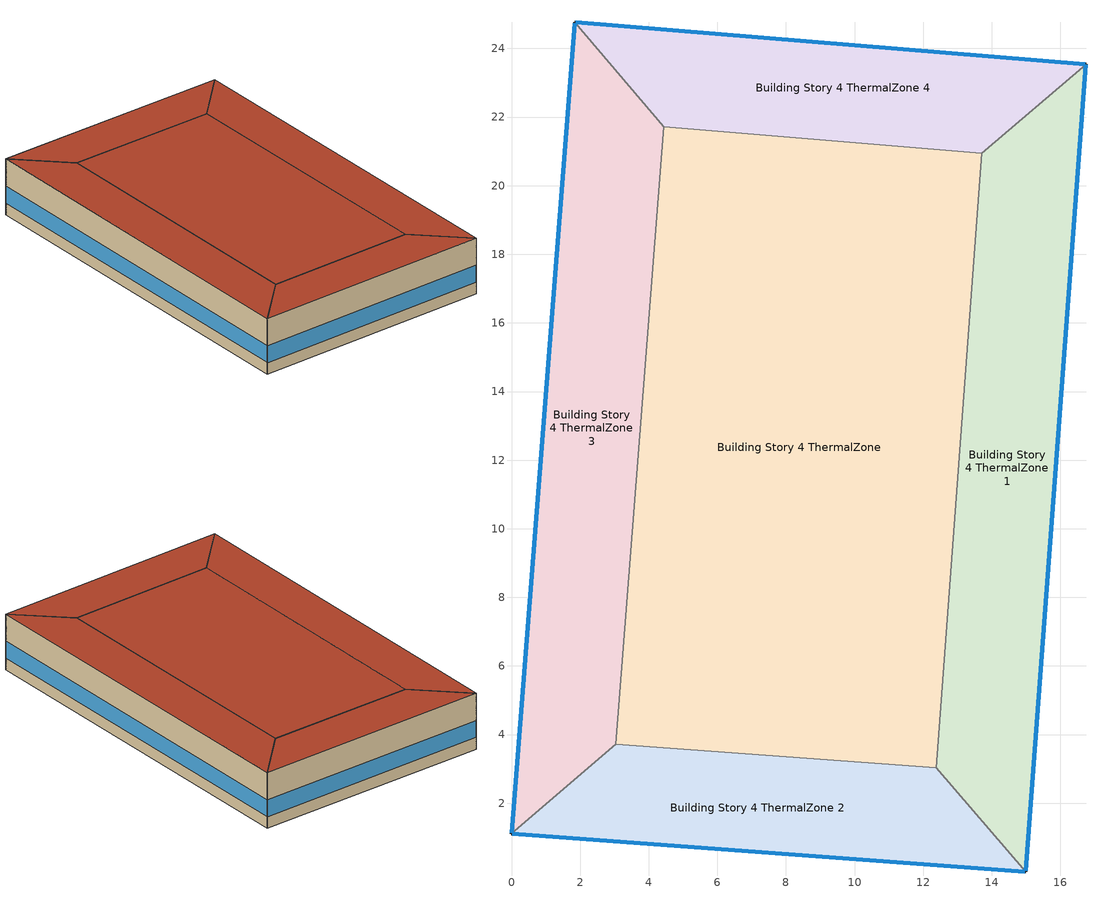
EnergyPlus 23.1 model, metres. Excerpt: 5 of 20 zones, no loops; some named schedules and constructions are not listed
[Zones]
Building Story 4 ThermalZone
 floor adiabatic (Typical Interior Ceiling): 13.71,20.95 12.38,3.03 3.03,3.72 4.44,21.72 z10.8
 wall adiabatic (Typical Interior Wall): 12.38,3.03 13.71,20.95 4.44,21.72 3.03,3.72 12.38,3.03 z10.8:14.4
 roof outside (Typical IEAD Roof - Highly Reflective R-25.64): 4.44,21.72 3.03,3.72 12.38,3.03 13.71,20.95 z14.4
Building Story 4 ThermalZone 1
 floor adiabatic (Typical Interior Ceiling): 16.75,23.54 14.99,0 12.38,3.03 13.71,20.95 z10.8
 wall outside (Typical Insulated Steel Framed Exterior Wall R-12.99): 14.99,0 16.75,23.54 z10.8:14.4
 wall adiabatic (Typical Interior Wall): 16.75,23.54 13.71,20.95 12.38,3.03 14.99,0 z10.8:14.4
 window (U 0.55 SHGC 0.25): 14.99,0.03 16.74,23.52 z11.56:12.64
 roof outside (Typical IEAD Roof - Highly Reflective R-25.64): 13.71,20.95 12.38,3.03 14.99,0 16.75,23.54 z14.4
Building Story 4 ThermalZone 2
 floor adiabatic (Typical Interior Floor): 14.99,0 0,1.11 3.03,3.72 12.38,3.03 z10.8
 wall outside (Typical Insulated Steel Framed Exterior Wall R-12.99): 0,1.11 14.99,0 z10.8:14.4
 wall adiabatic (Typical Interior Wall): 14.99,0 12.38,3.03 3.03,3.72 0,1.11 z10.8:14.4
 window (U 0.55 SHGC 0.25): 0.03,1.11 14.96,0 z11.56:12.65
 roof outside (Typical IEAD Roof - Highly Reflective R-25.64): 12.38,3.03 3.03,3.72 0,1.11 14.99,0 z14.4
Building Story 4 ThermalZone 3
 floor adiabatic (Typical Interior Floor): 0,1.11 1.84,24.77 4.44,21.72 3.03,3.72 z10.8
 wall outside (Typical Insulated Steel Framed Exterior Wall R-12.99): 1.84,24.77 0,1.11 z10.8:14.4
 wall adiabatic (Typical Interior Wall): 0,1.11 3.03,3.72 4.44,21.72 1.84,24.77 z10.8:14.4
 window (U 0.55 SHGC 0.25): 1.84,24.74 0,1.14 z11.56:12.64
 roof outside (Typical IEAD Roof - Highly Reflective R-25.64): 3.03,3.72 4.44,21.72 1.84,24.77 0,1.11 z14.4
Building Story 4 ThermalZone 4
 floor adiabatic (Typical Interior Floor): 1.84,24.77 16.75,23.54 13.71,20.95 4.44,21.72 z10.8
 wall outside (Typical Insulated Steel Framed Exterior Wall R-12.99): 16.75,23.54 1.84,24.77 z10.8:14.4
 wall adiabatic (Typical Interior Wall): 1.84,24.77 4.44,21.72 13.71,20.95 16.75,23.54 z10.8:14.4
 window (U 0.55 SHGC 0.25): 16.72,23.55 1.87,24.76 z11.56:12.65
 roof outside (Typical IEAD Roof - Highly Reflective R-25.64): 4.44,21.72 13.71,20.95 16.75,23.54 1.84,24.77 z14.4
[Schedule:Week:Daily]
SchoolSecondary BLDG_LIGHT_LIBRARY_SCH_2013 Week Rule - Sep6-Dec31: SchoolSecondary BLDG_LIGHT_LIBRARY_SCH_2013 Default, SchoolSecondary BLDG_LIGHT_LIBRARY_SCH_2013 Wkdy Day 2, SchoolSecondary BLDG_LIGHT_LIBRARY_SCH_2013 Wkdy Day 2, SchoolSecondary BLDG_LIGHT_LIBRARY_SCH_2013 Wkdy Day 2, SchoolSecondary BLDG_LIGHT_LIBRARY_SCH_2013 Wkdy Day 2, SchoolSecondary BLDG_LIGHT_LIBRARY_SCH_2013 Wkdy Day 2, SchoolSecondary BLDG_LIGHT_LIBRARY_SCH_2013 Default, SchoolSecondary BLDG_LIGHT_LIBRARY_SCH_2013 Default, SchoolSecondary BLDG_LIGHT_LIBRARY_SCH_2013 Summer Design Day, SchoolSecondary BLDG_LIGHT_LIBRARY_SCH_2013 Winter Design Day, SchoolSecondary BLDG_LIGHT_LIBRARY_SCH_2013 Default, SchoolSecondary BLDG_LIGHT_LIBRARY_SCH_2013 Default
SchoolSecondary BLDG_LIGHT_LOBBYFLR1_SCH_2013 Week Rule - Jan1-Jan3: SchoolSecondary BLDG_LIGHT_LOBBYFLR1_SCH_2013 Wkdy Day, SchoolSecondary BLDG_LIGHT_LOBBYFLR1_SCH_2013 Wkdy Day, SchoolSecondary BLDG_LIGHT_LOBBYFLR1_SCH_2013 Wkdy Day, SchoolSecondary BLDG_LIGHT_LOBBYFLR1_SCH_2013 Wkdy Day, SchoolSecondary BLDG_LIGHT_LOBBYFLR1_SCH_2013 Wkdy Day, SchoolSecondary BLDG_LIGHT_LOBBYFLR1_SCH_2013 Wkdy Day, SchoolSecondary BLDG_LIGHT_LOBBYFLR1_SCH_2013 Wknd Day, SchoolSecondary BLDG_LIGHT_LOBBYFLR1_SCH_2013 Default, SchoolSecondary BLDG_LIGHT_LOBBYFLR1_SCH_2013 Summer Design Day, SchoolSecondary BLDG_LIGHT_LOBBYFLR1_SCH_2013 Winter Design Day, SchoolSecondary BLDG_LIGHT_LOBBYFLR1_SCH_2013 Default, SchoolSecondary BLDG_LIGHT_LOBBYFLR1_SCH_2013 Default
SchoolSecondary BLDG_LIGHT_LOBBYFLR1_SCH_2013 Week Rule - Jan4-Jun27: SchoolSecondary BLDG_LIGHT_LOBBYFLR1_SCH_2013 Wknd Day, SchoolSecondary BLDG_LIGHT_LOBBYFLR1_SCH_2013 Wkdy Day, SchoolSecondary BLDG_LIGHT_LOBBYFLR1_SCH_2013 Wkdy Day, SchoolSecondary BLDG_LIGHT_LOBBYFLR1_SCH_2013 Wkdy Day, SchoolSecondary BLDG_LIGHT_LOBBYFLR1_SCH_2013 Wkdy Day, SchoolSecondary BLDG_LIGHT_LOBBYFLR1_SCH_2013 Wkdy Day, SchoolSecondary BLDG_LIGHT_LOBBYFLR1_SCH_2013 Wknd Day, SchoolSecondary BLDG_LIGHT_LOBBYFLR1_SCH_2013 Default, SchoolSecondary BLDG_LIGHT_LOBBYFLR1_SCH_2013 Summer Design Day, SchoolSecondary BLDG_LIGHT_LOBBYFLR1_SCH_2013 Winter Design Day, SchoolSecondary BLDG_LIGHT_LOBBYFLR1_SCH_2013 Default, SchoolSecondary BLDG_LIGHT_LOBBYFLR1_SCH_2013 Default
SchoolSecondary BLDG_LIGHT_LOBBYFLR1_SCH_2013 Week Rule - Jun28-Jul4: SchoolSecondary BLDG_LIGHT_LOBBYFLR1_SCH_2013 Wknd Day, SchoolSecondary BLDG_LIGHT_LOBBYFLR1_SCH_2013 Wkdy Day, SchoolSecondary BLDG_LIGHT_LOBBYFLR1_SCH_2013 Wkdy Day, SchoolSecondary BLDG_LIGHT_LOBBYFLR1_SCH_2013 Wkdy Day 1, SchoolSecondary BLDG_LIGHT_LOBBYFLR1_SCH_2013 Wkdy Day 1, SchoolSecondary BLDG_LIGHT_LOBBYFLR1_SCH_2013 Wkdy Day 1, SchoolSecondary BLDG_LIGHT_LOBBYFLR1_SCH_2013 Wknd Day 1, SchoolSecondary BLDG_LIGHT_LOBBYFLR1_SCH_2013 Default, SchoolSecondary BLDG_LIGHT_LOBBYFLR1_SCH_2013 Summer Design Day, SchoolSecondary BLDG_LIGHT_LOBBYFLR1_SCH_2013 Winter Design Day, SchoolSecondary BLDG_LIGHT_LOBBYFLR1_SCH_2013 Default, SchoolSecondary BLDG_LIGHT_LOBBYFLR1_SCH_2013 Default
SchoolSecondary BLDG_LIGHT_LOBBYFLR1_SCH_2013 Week Rule - Jul5-Aug29: SchoolSecondary BLDG_LIGHT_LOBBYFLR1_SCH_2013 Wknd Day 1, SchoolSecondary BLDG_LIGHT_LOBBYFLR1_SCH_2013 Wkdy Day 1, SchoolSecondary BLDG_LIGHT_LOBBYFLR1_SCH_2013 Wkdy Day 1, SchoolSecondary BLDG_LIGHT_LOBBYFLR1_SCH_2013 Wkdy Day 1, SchoolSecondary BLDG_LIGHT_LOBBYFLR1_SCH_2013 Wkdy Day 1, SchoolSecondary BLDG_LIGHT_LOBBYFLR1_SCH_2013 Wkdy Day 1, SchoolSecondary BLDG_LIGHT_LOBBYFLR1_SCH_2013 Wknd Day 1, SchoolSecondary BLDG_LIGHT_LOBBYFLR1_SCH_2013 Default, SchoolSecondary BLDG_LIGHT_LOBBYFLR1_SCH_2013 Summer Design Day, SchoolSecondary BLDG_LIGHT_LOBBYFLR1_SCH_2013 Winter Design Day, SchoolSecondary BLDG_LIGHT_LOBBYFLR1_SCH_2013 Default, SchoolSecondary BLDG_LIGHT_LOBBYFLR1_SCH_2013 Default
SchoolSecondary BLDG_LIGHT_LOBBYFLR1_SCH_2013 Week Rule - Aug30-Sep5: SchoolSecondary BLDG_LIGHT_LOBBYFLR1_SCH_2013 Wknd Day 1, SchoolSecondary BLDG_LIGHT_LOBBYFLR1_SCH_2013 Wkdy Day 1, SchoolSecondary BLDG_LIGHT_LOBBYFLR1_SCH_2013 Wkdy Day 2, SchoolSecondary BLDG_LIGHT_LOBBYFLR1_SCH_2013 Wkdy Day 2, SchoolSecondary BLDG_LIGHT_LOBBYFLR1_SCH_2013 Wkdy Day 2, SchoolSecondary BLDG_LIGHT_LOBBYFLR1_SCH_2013 Wkdy Day 2, SchoolSecondary BLDG_LIGHT_LOBBYFLR1_SCH_2013 Default, SchoolSecondary BLDG_LIGHT_LOBBYFLR1_SCH_2013 Default, SchoolSecondary BLDG_LIGHT_LOBBYFLR1_SCH_2013 Summer Design Day, SchoolSecondary BLDG_LIGHT_LOBBYFLR1_SCH_2013 Winter Design Day, SchoolSecondary BLDG_LIGHT_LOBBYFLR1_SCH_2013 Default, SchoolSecondary BLDG_LIGHT_LOBBYFLR1_SCH_2013 Default
SchoolSecondary BLDG_LIGHT_LOBBYFLR1_SCH_2013 Week Rule - Sep6-Dec31: SchoolSecondary BLDG_LIGHT_LOBBYFLR1_SCH_2013 Default, SchoolSecondary BLDG_LIGHT_LOBBYFLR1_SCH_2013 Wkdy Day 2, SchoolSecondary BLDG_LIGHT_LOBBYFLR1_SCH_2013 Wkdy Day 2, SchoolSecondary BLDG_LIGHT_LOBBYFLR1_SCH_2013 Wkdy Day 2, SchoolSecondary BLDG_LIGHT_LOBBYFLR1_SCH_2013 Wkdy Day 2, SchoolSecondary BLDG_LIGHT_LOBBYFLR1_SCH_2013 Wkdy Day 2, SchoolSecondary BLDG_LIGHT_LOBBYFLR1_SCH_2013 Default, SchoolSecondary BLDG_LIGHT_LOBBYFLR1_SCH_2013 Default, SchoolSecondary BLDG_LIGHT_LOBBYFLR1_SCH_2013 Summer Design Day, SchoolSecondary BLDG_LIGHT_LOBBYFLR1_SCH_2013 Winter Design Day, SchoolSecondary BLDG_LIGHT_LOBBYFLR1_SCH_2013 Default, SchoolSecondary BLDG_LIGHT_LOBBYFLR1_SCH_2013 Default
SchoolSecondary BLDG_LIGHT_MECHANICAL_SCH_2013 Week Rule - Jan1-Jan3: SchoolSecondary BLDG_LIGHT_MECHANICAL_SCH_2013 Wkdy Day, SchoolSecondary BLDG_LIGHT_MECHANICAL_SCH_2013 Wkdy Day, SchoolSecondary BLDG_LIGHT_MECHANICAL_SCH_2013 Wkdy Day, SchoolSecondary BLDG_LIGHT_MECHANICAL_SCH_2013 Wkdy Day, SchoolSecondary BLDG_LIGHT_MECHANICAL_SCH_2013 Wkdy Day, SchoolSecondary BLDG_LIGHT_MECHANICAL_SCH_2013 Wkdy Day, SchoolSecondary BLDG_LIGHT_MECHANICAL_SCH_2013 Wknd Day, SchoolSecondary BLDG_LIGHT_MECHANICAL_SCH_2013 Default, SchoolSecondary BLDG_LIGHT_MECHANICAL_SCH_2013 Summer Design Day, SchoolSecondary BLDG_LIGHT_MECHANICAL_SCH_2013 Winter Design Day, SchoolSecondary BLDG_LIGHT_MECHANICAL_SCH_2013 Default, SchoolSecondary BLDG_LIGHT_MECHANICAL_SCH_2013 Default
SchoolSecondary BLDG_LIGHT_MECHANICAL_SCH_2013 Week Rule - Jan4-Jun27: SchoolSecondary BLDG_LIGHT_MECHANICAL_SCH_2013 Wknd Day, SchoolSecondary BLDG_LIGHT_MECHANICAL_SCH_2013 Wkdy Day, SchoolSecondary BLDG_LIGHT_MECHANICAL_SCH_2013 Wkdy Day, SchoolSecondary BLDG_LIGHT_MECHANICAL_SCH_2013 Wkdy Day, SchoolSecondary BLDG_LIGHT_MECHANICAL_SCH_2013 Wkdy Day, SchoolSecondary BLDG_LIGHT_MECHANICAL_SCH_2013 Wkdy Day, SchoolSecondary BLDG_LIGHT_MECHANICAL_SCH_2013 Wknd Day, SchoolSecondary BLDG_LIGHT_MECHANICAL_SCH_2013 Default, SchoolSecondary BLDG_LIGHT_MECHANICAL_SCH_2013 Summer Design Day, SchoolSecondary BLDG_LIGHT_MECHANICAL_SCH_2013 Winter Design Day, SchoolSecondary BLDG_LIGHT_MECHANICAL_SCH_2013 Default, SchoolSecondary BLDG_LIGHT_MECHANICAL_SCH_2013 Default
SchoolSecondary BLDG_LIGHT_MECHANICAL_SCH_2013 Week Rule - Jun28-Jul4: SchoolSecondary BLDG_LIGHT_MECHANICAL_SCH_2013 Wknd Day, SchoolSecondary BLDG_LIGHT_MECHANICAL_SCH_2013 Wkdy Day, SchoolSecondary BLDG_LIGHT_MECHANICAL_SCH_2013 Wkdy Day, SchoolSecondary BLDG_LIGHT_MECHANICAL_SCH_2013 Wkdy Day 1, SchoolSecondary BLDG_LIGHT_MECHANICAL_SCH_2013 Wkdy Day 1, SchoolSecondary BLDG_LIGHT_MECHANICAL_SCH_2013 Wkdy Day 1, SchoolSecondary BLDG_LIGHT_MECHANICAL_SCH_2013 Wknd Day 1, SchoolSecondary BLDG_LIGHT_MECHANICAL_SCH_2013 Default, SchoolSecondary BLDG_LIGHT_MECHANICAL_SCH_2013 Summer Design Day, SchoolSecondary BLDG_LIGHT_MECHANICAL_SCH_2013 Winter Design Day, SchoolSecondary BLDG_LIGHT_MECHANICAL_SCH_2013 Default, SchoolSecondary BLDG_LIGHT_MECHANICAL_SCH_2013 Default
SchoolSecondary BLDG_LIGHT_MECHANICAL_SCH_2013 Week Rule - Jul5-Aug29: SchoolSecondary BLDG_LIGHT_MECHANICAL_SCH_2013 Wknd Day 1, SchoolSecondary BLDG_LIGHT_MECHANICAL_SCH_2013 Wkdy Day 1, SchoolSecondary BLDG_LIGHT_MECHANICAL_SCH_2013 Wkdy Day 1, SchoolSecondary BLDG_LIGHT_MECHANICAL_SCH_2013 Wkdy Day 1, SchoolSecondary BLDG_LIGHT_MECHANICAL_SCH_2013 Wkdy Day 1, SchoolSecondary BLDG_LIGHT_MECHANICAL_SCH_2013 Wkdy Day 1, SchoolSecondary BLDG_LIGHT_MECHANICAL_SCH_2013 Wknd Day 1, SchoolSecondary BLDG_LIGHT_MECHANICAL_SCH_2013 Default, SchoolSecondary BLDG_LIGHT_MECHANICAL_SCH_2013 Summer Design Day, SchoolSecondary BLDG_LIGHT_MECHANICAL_SCH_2013 Winter Design Day, SchoolSecondary BLDG_LIGHT_MECHANICAL_SCH_2013 Default, SchoolSecondary BLDG_LIGHT_MECHANICAL_SCH_2013 Default
SchoolSecondary BLDG_LIGHT_MECHANICAL_SCH_2013 Week Rule - Aug30-Sep5: SchoolSecondary BLDG_LIGHT_MECHANICAL_SCH_2013 Wknd Day 1, SchoolSecondary BLDG_LIGHT_MECHANICAL_SCH_2013 Wkdy Day 1, SchoolSecondary BLDG_LIGHT_MECHANICAL_SCH_2013 Wkdy Day 2, SchoolSecondary BLDG_LIGHT_MECHANICAL_SCH_2013 Wkdy Day 2, SchoolSecondary BLDG_LIGHT_MECHANICAL_SCH_2013 Wkdy Day 2, SchoolSecondary BLDG_LIGHT_MECHANICAL_SCH_2013 Wkdy Day 2, SchoolSecondary BLDG_LIGHT_MECHANICAL_SCH_2013 Default, SchoolSecondary BLDG_LIGHT_MECHANICAL_SCH_2013 Default, SchoolSecondary BLDG_LIGHT_MECHANICAL_SCH_2013 Summer Design Day, SchoolSecondary BLDG_LIGHT_MECHANICAL_SCH_2013 Winter Design Day, SchoolSecondary BLDG_LIGHT_MECHANICAL_SCH_2013 Default, SchoolSecondary BLDG_LIGHT_MECHANICAL_SCH_2013 Default
SchoolSecondary BLDG_LIGHT_MECHANICAL_SCH_2013 Week Rule - Sep6-Dec31: SchoolSecondary BLDG_LIGHT_MECHANICAL_SCH_2013 Default, SchoolSecondary BLDG_LIGHT_MECHANICAL_SCH_2013 Wkdy Day 2, SchoolSecondary BLDG_LIGHT_MECHANICAL_SCH_2013 Wkdy Day 2, SchoolSecondary BLDG_LIGHT_MECHANICAL_SCH_2013 Wkdy Day 2, SchoolSecondary BLDG_LIGHT_MECHANICAL_SCH_2013 Wkdy Day 2, SchoolSecondary BLDG_LIGHT_MECHANICAL_SCH_2013 Wkdy Day 2, SchoolSecondary BLDG_LIGHT_MECHANICAL_SCH_2013 Default, SchoolSecondary BLDG_LIGHT_MECHANICAL_SCH_2013 Default, SchoolSecondary BLDG_LIGHT_MECHANICAL_SCH_2013 Summer Design Day, SchoolSecondary BLDG_LIGHT_MECHANICAL_SCH_2013 Winter Design Day, SchoolSecondary BLDG_LIGHT_MECHANICAL_SCH_2013 Default, SchoolSecondary BLDG_LIGHT_MECHANICAL_SCH_2013 Default
SchoolSecondary BLDG_LIGHT_OFFICE_SCH_2013 Week Rule - Jan1-Jan3: SchoolSecondary BLDG_LIGHT_OFFICE_SCH_2013 Wkdy Day, SchoolSecondary BLDG_LIGHT_OFFICE_SCH_2013 Wkdy Day, SchoolSecondary BLDG_LIGHT_OFFICE_SCH_2013 Wkdy Day, SchoolSecondary BLDG_LIGHT_OFFICE_SCH_2013 Wkdy Day, SchoolSecondary BLDG_LIGHT_OFFICE_SCH_2013 Wkdy Day, SchoolSecondary BLDG_LIGHT_OFFICE_SCH_2013 Wkdy Day, SchoolSecondary BLDG_LIGHT_OFFICE_SCH_2013 Wknd Day, SchoolSecondary BLDG_LIGHT_OFFICE_SCH_2013 Default, SchoolSecondary BLDG_LIGHT_OFFICE_SCH_2013 Summer Design Day, SchoolSecondary BLDG_LIGHT_OFFICE_SCH_2013 Winter Design Day, SchoolSecondary BLDG_LIGHT_OFFICE_SCH_2013 Default, SchoolSecondary BLDG_LIGHT_OFFICE_SCH_2013 Default
SchoolSecondary BLDG_LIGHT_OFFICE_SCH_2013 Week Rule - Jan4-Jun27: SchoolSecondary BLDG_LIGHT_OFFICE_SCH_2013 Wknd Day, SchoolSecondary BLDG_LIGHT_OFFICE_SCH_2013 Wkdy Day, SchoolSecondary BLDG_LIGHT_OFFICE_SCH_2013 Wkdy Day, SchoolSecondary BLDG_LIGHT_OFFICE_SCH_2013 Wkdy Day, SchoolSecondary BLDG_LIGHT_OFFICE_SCH_2013 Wkdy Day, SchoolSecondary BLDG_LIGHT_OFFICE_SCH_2013 Wkdy Day, SchoolSecondary BLDG_LIGHT_OFFICE_SCH_2013 Wknd Day, SchoolSecondary BLDG_LIGHT_OFFICE_SCH_2013 Default, SchoolSecondary BLDG_LIGHT_OFFICE_SCH_2013 Summer Design Day, SchoolSecondary BLDG_LIGHT_OFFICE_SCH_2013 Winter Design Day, SchoolSecondary BLDG_LIGHT_OFFICE_SCH_2013 Default, SchoolSecondary BLDG_LIGHT_OFFICE_SCH_2013 Default
SchoolSecondary BLDG_LIGHT_OFFICE_SCH_2013 Week Rule - Jun28-Jul4: SchoolSecondary BLDG_LIGHT_OFFICE_SCH_2013 Wknd Day, SchoolSecondary BLDG_LIGHT_OFFICE_SCH_2013 Wkdy Day, SchoolSecondary BLDG_LIGHT_OFFICE_SCH_2013 Wkdy Day, SchoolSecondary BLDG_LIGHT_OFFICE_SCH_2013 Wkdy Day 1, SchoolSecondary BLDG_LIGHT_OFFICE_SCH_2013 Wkdy Day 1, SchoolSecondary BLDG_LIGHT_OFFICE_SCH_2013 Wkdy Day 1, SchoolSecondary BLDG_LIGHT_OFFICE_SCH_2013 Wknd Day 1, SchoolSecondary BLDG_LIGHT_OFFICE_SCH_2013 Default, SchoolSecondary BLDG_LIGHT_OFFICE_SCH_2013 Summer Design Day, SchoolSecondary BLDG_LIGHT_OFFICE_SCH_2013 Winter Design Day, SchoolSecondary BLDG_LIGHT_OFFICE_SCH_2013 Default, SchoolSecondary BLDG_LIGHT_OFFICE_SCH_2013 Default
SchoolSecondary BLDG_LIGHT_OFFICE_SCH_2013 Week Rule - Jul5-Aug29: SchoolSecondary BLDG_LIGHT_OFFICE_SCH_2013 Wknd Day 1, SchoolSecondary BLDG_LIGHT_OFFICE_SCH_2013 Wkdy Day 1, SchoolSecondary BLDG_LIGHT_OFFICE_SCH_2013 Wkdy Day 1, SchoolSecondary BLDG_LIGHT_OFFICE_SCH_2013 Wkdy Day 1, SchoolSecondary BLDG_LIGHT_OFFICE_SCH_2013 Wkdy Day 1, SchoolSecondary BLDG_LIGHT_OFFICE_SCH_2013 Wkdy Day 1, SchoolSecondary BLDG_LIGHT_OFFICE_SCH_2013 Wknd Day 1, SchoolSecondary BLDG_LIGHT_OFFICE_SCH_2013 Default, SchoolSecondary BLDG_LIGHT_OFFICE_SCH_2013 Summer Design Day, SchoolSecondary BLDG_LIGHT_OFFICE_SCH_2013 Winter Design Day, SchoolSecondary BLDG_LIGHT_OFFICE_SCH_2013 Default, SchoolSecondary BLDG_LIGHT_OFFICE_SCH_2013 Default
SchoolSecondary BLDG_LIGHT_OFFICE_SCH_2013 Week Rule - Aug30-Sep5: SchoolSecondary BLDG_LIGHT_OFFICE_SCH_2013 Wknd Day 1, SchoolSecondary BLDG_LIGHT_OFFICE_SCH_2013 Wkdy Day 1, SchoolSecondary BLDG_LIGHT_OFFICE_SCH_2013 Wkdy Day 2, SchoolSecondary BLDG_LIGHT_OFFICE_SCH_2013 Wkdy Day 2, SchoolSecondary BLDG_LIGHT_OFFICE_SCH_2013 Wkdy Day 2, SchoolSecondary BLDG_LIGHT_OFFICE_SCH_2013 Wkdy Day 2, SchoolSecondary BLDG_LIGHT_OFFICE_SCH_2013 Default, SchoolSecondary BLDG_LIGHT_OFFICE_SCH_2013 Default, SchoolSecondary BLDG_LIGHT_OFFICE_SCH_2013 Summer Design Day, SchoolSecondary BLDG_LIGHT_OFFICE_SCH_2013 Winter Design Day, SchoolSecondary BLDG_LIGHT_OFFICE_SCH_2013 Default, SchoolSecondary BLDG_LIGHT_OFFICE_SCH_2013 Default
SchoolSecondary BLDG_LIGHT_OFFICE_SCH_2013 Week Rule - Sep6-Dec31: SchoolSecondary BLDG_LIGHT_OFFICE_SCH_2013 Default, SchoolSecondary BLDG_LIGHT_OFFICE_SCH_2013 Wkdy Day 2, SchoolSecondary BLDG_LIGHT_OFFICE_SCH_2013 Wkdy Day 2, SchoolSecondary BLDG_LIGHT_OFFICE_SCH_2013 Wkdy Day 2, SchoolSecondary BLDG_LIGHT_OFFICE_SCH_2013 Wkdy Day 2, SchoolSecondary BLDG_LIGHT_OFFICE_SCH_2013 Wkdy Day 2, SchoolSecondary BLDG_LIGHT_OFFICE_SCH_2013 Default, SchoolSecondary BLDG_LIGHT_OFFICE_SCH_2013 Default, SchoolSecondary BLDG_LIGHT_OFFICE_SCH_2013 Summer Design Day, SchoolSecondary BLDG_LIGHT_OFFICE_SCH_2013 Winter Design Day, SchoolSecondary BLDG_LIGHT_OFFICE_SCH_2013 Default, SchoolSecondary BLDG_LIGHT_OFFICE_SCH_2013 Default
SchoolSecondary BLDG_LIGHT_BATH_SCH_2013 Week Rule - Jan1-Jan3: SchoolSecondary BLDG_LIGHT_BATH_SCH_2013 Wkdy Day, SchoolSecondary BLDG_LIGHT_BATH_SCH_2013 Wkdy Day, SchoolSecondary BLDG_LIGHT_BATH_SCH_2013 Wkdy Day, SchoolSecondary BLDG_LIGHT_BATH_SCH_2013 Wkdy Day, SchoolSecondary BLDG_LIGHT_BATH_SCH_2013 Wkdy Day, SchoolSecondary BLDG_LIGHT_BATH_SCH_2013 Wkdy Day, SchoolSecondary BLDG_LIGHT_BATH_SCH_2013 Wknd Day, SchoolSecondary BLDG_LIGHT_BATH_SCH_2013 Default, SchoolSecondary BLDG_LIGHT_BATH_SCH_2013 Summer Design Day, SchoolSecondary BLDG_LIGHT_BATH_SCH_2013 Winter Design Day, SchoolSecondary BLDG_LIGHT_BATH_SCH_2013 Default, SchoolSecondary BLDG_LIGHT_BATH_SCH_2013 Default
SchoolSecondary BLDG_LIGHT_BATH_SCH_2013 Week Rule - Jan4-Jun27: SchoolSecondary BLDG_LIGHT_BATH_SCH_2013 Wknd Day, SchoolSecondary BLDG_LIGHT_BATH_SCH_2013 Wkdy Day, SchoolSecondary BLDG_LIGHT_BATH_SCH_2013 Wkdy Day, SchoolSecondary BLDG_LIGHT_BATH_SCH_2013 Wkdy Day, SchoolSecondary BLDG_LIGHT_BATH_SCH_2013 Wkdy Day, SchoolSecondary BLDG_LIGHT_BATH_SCH_2013 Wkdy Day, SchoolSecondary BLDG_LIGHT_BATH_SCH_2013 Wknd Day, SchoolSecondary BLDG_LIGHT_BATH_SCH_2013 Default, SchoolSecondary BLDG_LIGHT_BATH_SCH_2013 Summer Design Day, SchoolSecondary BLDG_LIGHT_BATH_SCH_2013 Winter Design Day, SchoolSecondary BLDG_LIGHT_BATH_SCH_2013 Default, SchoolSecondary BLDG_LIGHT_BATH_SCH_2013 Default
SchoolSecondary BLDG_LIGHT_BATH_SCH_2013 Week Rule - Jun28-Jul4: SchoolSecondary BLDG_LIGHT_BATH_SCH_2013 Wknd Day, SchoolSecondary BLDG_LIGHT_BATH_SCH_2013 Wkdy Day, SchoolSecondary BLDG_LIGHT_BATH_SCH_2013 Wkdy Day, SchoolSecondary BLDG_LIGHT_BATH_SCH_2013 Wkdy Day 1, SchoolSecondary BLDG_LIGHT_BATH_SCH_2013 Wkdy Day 1, SchoolSecondary BLDG_LIGHT_BATH_SCH_2013 Wkdy Day 1, SchoolSecondary BLDG_LIGHT_BATH_SCH_2013 Wknd Day 1, SchoolSecondary BLDG_LIGHT_BATH_SCH_2013 Default, SchoolSecondary BLDG_LIGHT_BATH_SCH_2013 Summer Design Day, SchoolSecondary BLDG_LIGHT_BATH_SCH_2013 Winter Design Day, SchoolSecondary BLDG_LIGHT_BATH_SCH_2013 Default, SchoolSecondary BLDG_LIGHT_BATH_SCH_2013 Default
SchoolSecondary BLDG_LIGHT_BATH_SCH_2013 Week Rule - Jul5-Aug29: SchoolSecondary BLDG_LIGHT_BATH_SCH_2013 Wknd Day 1, SchoolSecondary BLDG_LIGHT_BATH_SCH_2013 Wkdy Day 1, SchoolSecondary BLDG_LIGHT_BATH_SCH_2013 Wkdy Day 1, SchoolSecondary BLDG_LIGHT_BATH_SCH_2013 Wkdy Day 1, SchoolSecondary BLDG_LIGHT_BATH_SCH_2013 Wkdy Day 1, SchoolSecondary BLDG_LIGHT_BATH_SCH_2013 Wkdy Day 1, SchoolSecondary BLDG_LIGHT_BATH_SCH_2013 Wknd Day 1, SchoolSecondary BLDG_LIGHT_BATH_SCH_2013 Default, SchoolSecondary BLDG_LIGHT_BATH_SCH_2013 Summer Design Day, SchoolSecondary BLDG_LIGHT_BATH_SCH_2013 Winter Design Day, SchoolSecondary BLDG_LIGHT_BATH_SCH_2013 Default, SchoolSecondary BLDG_LIGHT_BATH_SCH_2013 Default
SchoolSecondary BLDG_LIGHT_BATH_SCH_2013 Week Rule - Aug30-Sep5: SchoolSecondary BLDG_LIGHT_BATH_SCH_2013 Wknd Day 1, SchoolSecondary BLDG_LIGHT_BATH_SCH_2013 Wkdy Day 1, SchoolSecondary BLDG_LIGHT_BATH_SCH_2013 Wkdy Day 2, SchoolSecondary BLDG_LIGHT_BATH_SCH_2013 Wkdy Day 2, SchoolSecondary BLDG_LIGHT_BATH_SCH_2013 Wkdy Day 2, SchoolSecondary BLDG_LIGHT_BATH_SCH_2013 Wkdy Day 2, SchoolSecondary BLDG_LIGHT_BATH_SCH_2013 Default, SchoolSecondary BLDG_LIGHT_BATH_SCH_2013 Default, SchoolSecondary BLDG_LIGHT_BATH_SCH_2013 Summer Design Day, SchoolSecondary BLDG_LIGHT_BATH_SCH_2013 Winter Design Day, SchoolSecondary BLDG_LIGHT_BATH_SCH_2013 Default, SchoolSecondary BLDG_LIGHT_BATH_SCH_2013 Default
SchoolSecondary BLDG_LIGHT_BATH_SCH_2013 Week Rule - Sep6-Dec31: SchoolSecondary BLDG_LIGHT_BATH_SCH_2013 Default, SchoolSecondary BLDG_LIGHT_BATH_SCH_2013 Wkdy Day 2, SchoolSecondary BLDG_LIGHT_BATH_SCH_2013 Wkdy Day 2, SchoolSecondary BLDG_LIGHT_BATH_SCH_2013 Wkdy Day 2, SchoolSecondary BLDG_LIGHT_BATH_SCH_2013 Wkdy Day 2, SchoolSecondary BLDG_LIGHT_BATH_SCH_2013 Wkdy Day 2, SchoolSecondary BLDG_LIGHT_BATH_SCH_2013 Default, SchoolSecondary BLDG_LIGHT_BATH_SCH_2013 Default, SchoolSecondary BLDG_LIGHT_BATH_SCH_2013 Summer Design Day, SchoolSecondary BLDG_LIGHT_BATH_SCH_2013 Winter Design Day, SchoolSecondary BLDG_LIGHT_BATH_SCH_2013 Default, SchoolSecondary BLDG_LIGHT_BATH_SCH_2013 Default
SchoolSecondary BLDG_OCC_SCH_Auditorium Week Rule - Jan1-Jan3: SchoolSecondary BLDG_OCC_SCH_Auditorium Wkdy|SmrDsn Day, SchoolSecondary BLDG_OCC_SCH_Auditorium Wkdy|SmrDsn Day, SchoolSecondary BLDG_OCC_SCH_Auditorium Wkdy|SmrDsn Day, SchoolSecondary BLDG_OCC_SCH_Auditorium Wkdy|SmrDsn Day, SchoolSecondary BLDG_OCC_SCH_Auditorium Wkdy|SmrDsn Day, SchoolSecondary BLDG_OCC_SCH_Auditorium Wkdy|SmrDsn Day, SchoolSecondary BLDG_OCC_SCH_Auditorium Wknd Day, SchoolSecondary BLDG_OCC_SCH_Auditorium Default, SchoolSecondary BLDG_OCC_SCH_Auditorium Summer Design Day, SchoolSecondary BLDG_OCC_SCH_Auditorium Winter Design Day, SchoolSecondary BLDG_OCC_SCH_Auditorium Default, SchoolSecondary BLDG_OCC_SCH_Auditorium Default
SchoolSecondary BLDG_OCC_SCH_Auditorium Week Rule - Jan4-Jun27: SchoolSecondary BLDG_OCC_SCH_Auditorium Wknd Day, SchoolSecondary BLDG_OCC_SCH_Auditorium Wkdy|SmrDsn Day, SchoolSecondary BLDG_OCC_SCH_Auditorium Wkdy|SmrDsn Day, SchoolSecondary BLDG_OCC_SCH_Auditorium Wkdy|SmrDsn Day, SchoolSecondary BLDG_OCC_SCH_Auditorium Wkdy|SmrDsn Day, SchoolSecondary BLDG_OCC_SCH_Auditorium Wkdy|SmrDsn Day, SchoolSecondary BLDG_OCC_SCH_Auditorium Wknd Day, SchoolSecondary BLDG_OCC_SCH_Auditorium Default, SchoolSecondary BLDG_OCC_SCH_Auditorium Summer Design Day, SchoolSecondary BLDG_OCC_SCH_Auditorium Winter Design Day, SchoolSecondary BLDG_OCC_SCH_Auditorium Default, SchoolSecondary BLDG_OCC_SCH_Auditorium Default
SchoolSecondary BLDG_OCC_SCH_Auditorium Week Rule - Jun28-Jul4: SchoolSecondary BLDG_OCC_SCH_Auditorium Wknd Day, SchoolSecondary BLDG_OCC_SCH_Auditorium Wkdy|SmrDsn Day, SchoolSecondary BLDG_OCC_SCH_Auditorium Wkdy|SmrDsn Day, SchoolSecondary BLDG_OCC_SCH_Auditorium Wkdy|SmrDsn Day 1, SchoolSecondary BLDG_OCC_SCH_Auditorium Wkdy|SmrDsn Day 1, SchoolSecondary BLDG_OCC_SCH_Auditorium Wkdy|SmrDsn Day 1, SchoolSecondary BLDG_OCC_SCH_Auditorium Wknd Day 1, SchoolSecondary BLDG_OCC_SCH_Auditorium Default, SchoolSecondary BLDG_OCC_SCH_Auditorium Summer Design Day, SchoolSecondary BLDG_OCC_SCH_Auditorium Winter Design Day, SchoolSecondary BLDG_OCC_SCH_Auditorium Default, SchoolSecondary BLDG_OCC_SCH_Auditorium Default
SchoolSecondary BLDG_OCC_SCH_Auditorium Week Rule - Jul5-Aug29: SchoolSecondary BLDG_OCC_SCH_Auditorium Wknd Day 1, SchoolSecondary BLDG_OCC_SCH_Auditorium Wkdy|SmrDsn Day 1, SchoolSecondary BLDG_OCC_SCH_Auditorium Wkdy|SmrDsn Day 1, SchoolSecondary BLDG_OCC_SCH_Auditorium Wkdy|SmrDsn Day 1, SchoolSecondary BLDG_OCC_SCH_Auditorium Wkdy|SmrDsn Day 1, SchoolSecondary BLDG_OCC_SCH_Auditorium Wkdy|SmrDsn Day 1, SchoolSecondary BLDG_OCC_SCH_Auditorium Wknd Day 1, SchoolSecondary BLDG_OCC_SCH_Auditorium Default, SchoolSecondary BLDG_OCC_SCH_Auditorium Summer Design Day, SchoolSecondary BLDG_OCC_SCH_Auditorium Winter Design Day, SchoolSecondary BLDG_OCC_SCH_Auditorium Default, SchoolSecondary BLDG_OCC_SCH_Auditorium Default
SchoolSecondary BLDG_OCC_SCH_Auditorium Week Rule - Aug30-Sep5: SchoolSecondary BLDG_OCC_SCH_Auditorium Wknd Day 1, SchoolSecondary BLDG_OCC_SCH_Auditorium Wkdy|SmrDsn Day 1, SchoolSecondary BLDG_OCC_SCH_Auditorium Wkdy|SmrDsn Day 2, SchoolSecondary BLDG_OCC_SCH_Auditorium Wkdy|SmrDsn Day 2, SchoolSecondary BLDG_OCC_SCH_Auditorium Wkdy|SmrDsn Day 2, SchoolSecondary BLDG_OCC_SCH_Auditorium Wkdy|SmrDsn Day 2, SchoolSecondary BLDG_OCC_SCH_Auditorium Default, SchoolSecondary BLDG_OCC_SCH_Auditorium Default, SchoolSecondary BLDG_OCC_SCH_Auditorium Summer Design Day, SchoolSecondary BLDG_OCC_SCH_Auditorium Winter Design Day, SchoolSecondary BLDG_OCC_SCH_Auditorium Default, SchoolSecondary BLDG_OCC_SCH_Auditorium Default
SchoolSecondary BLDG_OCC_SCH_Auditorium Week Rule - Sep6-Dec31: SchoolSecondary BLDG_OCC_SCH_Auditorium Default, SchoolSecondary BLDG_OCC_SCH_Auditorium Wkdy|SmrDsn Day 2, SchoolSecondary BLDG_OCC_SCH_Auditorium Wkdy|SmrDsn Day 2, SchoolSecondary BLDG_OCC_SCH_Auditorium Wkdy|SmrDsn Day 2, SchoolSecondary BLDG_OCC_SCH_Auditorium Wkdy|SmrDsn Day 2, SchoolSecondary BLDG_OCC_SCH_Auditorium Wkdy|SmrDsn Day 2, SchoolSecondary BLDG_OCC_SCH_Auditorium Default, SchoolSecondary BLDG_OCC_SCH_Auditorium Default, SchoolSecondary BLDG_OCC_SCH_Auditorium Summer Design Day, SchoolSecondary BLDG_OCC_SCH_Auditorium Winter Design Day, SchoolSecondary BLDG_OCC_SCH_Auditorium Default, SchoolSecondary BLDG_OCC_SCH_Auditorium Default
SchoolSecondary ACTIVITY_SCH Week Rule - Jan1-Dec31: SchoolSecondary ACTIVITY_SCH Default, SchoolSecondary ACTIVITY_SCH Default, SchoolSecondary ACTIVITY_SCH Default, SchoolSecondary ACTIVITY_SCH Default, SchoolSecondary ACTIVITY_SCH Default, SchoolSecondary ACTIVITY_SCH Default, SchoolSecondary ACTIVITY_SCH Default, SchoolSecondary ACTIVITY_SCH Default, SchoolSecondary ACTIVITY_SCH Summer Design Day, SchoolSecondary ACTIVITY_SCH Winter Design Day, SchoolSecondary ACTIVITY_SCH Default, SchoolSecondary ACTIVITY_SCH Default
SchoolSecondary BLDG_OCC_SCH_Cafeteria Week Rule - Jan1-Jan3: SchoolSecondary BLDG_OCC_SCH_Cafeteria Wkdy|SmrDsn Day, SchoolSecondary BLDG_OCC_SCH_Cafeteria Wkdy|SmrDsn Day, SchoolSecondary BLDG_OCC_SCH_Cafeteria Wkdy|SmrDsn Day, SchoolSecondary BLDG_OCC_SCH_Cafeteria Wkdy|SmrDsn Day, SchoolSecondary BLDG_OCC_SCH_Cafeteria Wkdy|SmrDsn Day, SchoolSecondary BLDG_OCC_SCH_Cafeteria Wkdy|SmrDsn Day, SchoolSecondary BLDG_OCC_SCH_Cafeteria Wknd Day, SchoolSecondary BLDG_OCC_SCH_Cafeteria Default, SchoolSecondary BLDG_OCC_SCH_Cafeteria Summer Design Day, SchoolSecondary BLDG_OCC_SCH_Cafeteria Winter Design Day, SchoolSecondary BLDG_OCC_SCH_Cafeteria Default, SchoolSecondary BLDG_OCC_SCH_Cafeteria Default
SchoolSecondary BLDG_OCC_SCH_Cafeteria Week Rule - Jan4-Jun27: SchoolSecondary BLDG_OCC_SCH_Cafeteria Wknd Day, SchoolSecondary BLDG_OCC_SCH_Cafeteria Wkdy|SmrDsn Day, SchoolSecondary BLDG_OCC_SCH_Cafeteria Wkdy|SmrDsn Day, SchoolSecondary BLDG_OCC_SCH_Cafeteria Wkdy|SmrDsn Day, SchoolSecondary BLDG_OCC_SCH_Cafeteria Wkdy|SmrDsn Day, SchoolSecondary BLDG_OCC_SCH_Cafeteria Wkdy|SmrDsn Day, SchoolSecondary BLDG_OCC_SCH_Cafeteria Wknd Day, SchoolSecondary BLDG_OCC_SCH_Cafeteria Default, SchoolSecondary BLDG_OCC_SCH_Cafeteria Summer Design Day, SchoolSecondary BLDG_OCC_SCH_Cafeteria Winter Design Day, SchoolSecondary BLDG_OCC_SCH_Cafeteria Default, SchoolSecondary BLDG_OCC_SCH_Cafeteria Default
SchoolSecondary BLDG_OCC_SCH_Cafeteria Week Rule - Jun28-Jul4: SchoolSecondary BLDG_OCC_SCH_Cafeteria Wknd Day, SchoolSecondary BLDG_OCC_SCH_Cafeteria Wkdy|SmrDsn Day, SchoolSecondary BLDG_OCC_SCH_Cafeteria Wkdy|SmrDsn Day, SchoolSecondary BLDG_OCC_SCH_Cafeteria Wkdy|SmrDsn Day 1, SchoolSecondary BLDG_OCC_SCH_Cafeteria Wkdy|SmrDsn Day 1, SchoolSecondary BLDG_OCC_SCH_Cafeteria Wkdy|SmrDsn Day 1, SchoolSecondary BLDG_OCC_SCH_Cafeteria Wknd Day 1, SchoolSecondary BLDG_OCC_SCH_Cafeteria Default, SchoolSecondary BLDG_OCC_SCH_Cafeteria Summer Design Day, SchoolSecondary BLDG_OCC_SCH_Cafeteria Winter Design Day, SchoolSecondary BLDG_OCC_SCH_Cafeteria Default, SchoolSecondary BLDG_OCC_SCH_Cafeteria Default
SchoolSecondary BLDG_OCC_SCH_Cafeteria Week Rule - Jul5-Aug29: SchoolSecondary BLDG_OCC_SCH_Cafeteria Wknd Day 1, SchoolSecondary BLDG_OCC_SCH_Cafeteria Wkdy|SmrDsn Day 1, SchoolSecondary BLDG_OCC_SCH_Cafeteria Wkdy|SmrDsn Day 1, SchoolSecondary BLDG_OCC_SCH_Cafeteria Wkdy|SmrDsn Day 1, SchoolSecondary BLDG_OCC_SCH_Cafeteria Wkdy|SmrDsn Day 1, SchoolSecondary BLDG_OCC_SCH_Cafeteria Wkdy|SmrDsn Day 1, SchoolSecondary BLDG_OCC_SCH_Cafeteria Wknd Day 1, SchoolSecondary BLDG_OCC_SCH_Cafeteria Default, SchoolSecondary BLDG_OCC_SCH_Cafeteria Summer Design Day, SchoolSecondary BLDG_OCC_SCH_Cafeteria Winter Design Day, SchoolSecondary BLDG_OCC_SCH_Cafeteria Default, SchoolSecondary BLDG_OCC_SCH_Cafeteria Default
SchoolSecondary BLDG_OCC_SCH_Cafeteria Week Rule - Aug30-Sep5: SchoolSecondary BLDG_OCC_SCH_Cafeteria Wknd Day 1, SchoolSecondary BLDG_OCC_SCH_Cafeteria Wkdy|SmrDsn Day 1, SchoolSecondary BLDG_OCC_SCH_Cafeteria Wkdy|SmrDsn Day 2, SchoolSecondary BLDG_OCC_SCH_Cafeteria Wkdy|SmrDsn Day 2, SchoolSecondary BLDG_OCC_SCH_Cafeteria Wkdy|SmrDsn Day 2, SchoolSecondary BLDG_OCC_SCH_Cafeteria Wkdy|SmrDsn Day 2, SchoolSecondary BLDG_OCC_SCH_Cafeteria Default, SchoolSecondary BLDG_OCC_SCH_Cafeteria Default, SchoolSecondary BLDG_OCC_SCH_Cafeteria Summer Design Day, SchoolSecondary BLDG_OCC_SCH_Cafeteria Winter Design Day, SchoolSecondary BLDG_OCC_SCH_Cafeteria Default, SchoolSecondary BLDG_OCC_SCH_Cafeteria Default
SchoolSecondary BLDG_OCC_SCH_Cafeteria Week Rule - Sep6-Dec31: SchoolSecondary BLDG_OCC_SCH_Cafeteria Default, SchoolSecondary BLDG_OCC_SCH_Cafeteria Wkdy|SmrDsn Day 2, SchoolSecondary BLDG_OCC_SCH_Cafeteria Wkdy|SmrDsn Day 2, SchoolSecondary BLDG_OCC_SCH_Cafeteria Wkdy|SmrDsn Day 2, SchoolSecondary BLDG_OCC_SCH_Cafeteria Wkdy|SmrDsn Day 2, SchoolSecondary BLDG_OCC_SCH_Cafeteria Wkdy|SmrDsn Day 2, SchoolSecondary BLDG_OCC_SCH_Cafeteria Default, SchoolSecondary BLDG_OCC_SCH_Cafeteria Default, SchoolSecondary BLDG_OCC_SCH_Cafeteria Summer Design Day, SchoolSecondary BLDG_OCC_SCH_Cafeteria Winter Design Day, SchoolSecondary BLDG_OCC_SCH_Cafeteria Default, SchoolSecondary BLDG_OCC_SCH_Cafeteria Default
SchoolSecondary BLDG_OCC_SCH_Extend Week Rule - Jan1-Jan3: SchoolSecondary BLDG_OCC_SCH_Extend Wkdy|SmrDsn Day, SchoolSecondary BLDG_OCC_SCH_Extend Wkdy|SmrDsn Day, SchoolSecondary BLDG_OCC_SCH_Extend Wkdy|SmrDsn Day, SchoolSecondary BLDG_OCC_SCH_Extend Wkdy|SmrDsn Day, SchoolSecondary BLDG_OCC_SCH_Extend Wkdy|SmrDsn Day, SchoolSecondary BLDG_OCC_SCH_Extend Wkdy|SmrDsn Day, SchoolSecondary BLDG_OCC_SCH_Extend Wknd Day, SchoolSecondary BLDG_OCC_SCH_Extend Default, SchoolSecondary BLDG_OCC_SCH_Extend Summer Design Day, SchoolSecondary BLDG_OCC_SCH_Extend Winter Design Day, SchoolSecondary BLDG_OCC_SCH_Extend Default, SchoolSecondary BLDG_OCC_SCH_Extend Default
SchoolSecondary BLDG_OCC_SCH_Extend Week Rule - Jan4-Jun27: SchoolSecondary BLDG_OCC_SCH_Extend Wknd Day, SchoolSecondary BLDG_OCC_SCH_Extend Wkdy|SmrDsn Day, SchoolSecondary BLDG_OCC_SCH_Extend Wkdy|SmrDsn Day, SchoolSecondary BLDG_OCC_SCH_Extend Wkdy|SmrDsn Day, SchoolSecondary BLDG_OCC_SCH_Extend Wkdy|SmrDsn Day, SchoolSecondary BLDG_OCC_SCH_Extend Wkdy|SmrDsn Day, SchoolSecondary BLDG_OCC_SCH_Extend Wknd Day, SchoolSecondary BLDG_OCC_SCH_Extend Default, SchoolSecondary BLDG_OCC_SCH_Extend Summer Design Day, SchoolSecondary BLDG_OCC_SCH_Extend Winter Design Day, SchoolSecondary BLDG_OCC_SCH_Extend Default, SchoolSecondary BLDG_OCC_SCH_Extend Default
SchoolSecondary BLDG_OCC_SCH_Extend Week Rule - Jun28-Jul4: SchoolSecondary BLDG_OCC_SCH_Extend Wknd Day, SchoolSecondary BLDG_OCC_SCH_Extend Wkdy|SmrDsn Day, SchoolSecondary BLDG_OCC_SCH_Extend Wkdy|SmrDsn Day, SchoolSecondary BLDG_OCC_SCH_Extend Wkdy|SmrDsn Day 1, SchoolSecondary BLDG_OCC_SCH_Extend Wkdy|SmrDsn Day 1, SchoolSecondary BLDG_OCC_SCH_Extend Wkdy|SmrDsn Day 1, SchoolSecondary BLDG_OCC_SCH_Extend Wknd Day 1, SchoolSecondary BLDG_OCC_SCH_Extend Default, SchoolSecondary BLDG_OCC_SCH_Extend Summer Design Day, SchoolSecondary BLDG_OCC_SCH_Extend Winter Design Day, SchoolSecondary BLDG_OCC_SCH_Extend Default, SchoolSecondary BLDG_OCC_SCH_Extend Default
SchoolSecondary BLDG_OCC_SCH_Extend Week Rule - Jul5-Aug29: SchoolSecondary BLDG_OCC_SCH_Extend Wknd Day 1, SchoolSecondary BLDG_OCC_SCH_Extend Wkdy|SmrDsn Day 1, SchoolSecondary BLDG_OCC_SCH_Extend Wkdy|SmrDsn Day 1, SchoolSecondary BLDG_OCC_SCH_Extend Wkdy|SmrDsn Day 1, SchoolSecondary BLDG_OCC_SCH_Extend Wkdy|SmrDsn Day 1, SchoolSecondary BLDG_OCC_SCH_Extend Wkdy|SmrDsn Day 1, SchoolSecondary BLDG_OCC_SCH_Extend Wknd Day 1, SchoolSecondary BLDG_OCC_SCH_Extend Default, SchoolSecondary BLDG_OCC_SCH_Extend Summer Design Day, SchoolSecondary BLDG_OCC_SCH_Extend Winter Design Day, SchoolSecondary BLDG_OCC_SCH_Extend Default, SchoolSecondary BLDG_OCC_SCH_Extend Default
SchoolSecondary BLDG_OCC_SCH_Extend Week Rule - Aug30-Sep5: SchoolSecondary BLDG_OCC_SCH_Extend Wknd Day 1, SchoolSecondary BLDG_OCC_SCH_Extend Wkdy|SmrDsn Day 1, SchoolSecondary BLDG_OCC_SCH_Extend Wkdy|SmrDsn Day 2, SchoolSecondary BLDG_OCC_SCH_Extend Wkdy|SmrDsn Day 2, SchoolSecondary BLDG_OCC_SCH_Extend Wkdy|SmrDsn Day 2, SchoolSecondary BLDG_OCC_SCH_Extend Wkdy|SmrDsn Day 2, SchoolSecondary BLDG_OCC_SCH_Extend Default, SchoolSecondary BLDG_OCC_SCH_Extend Default, SchoolSecondary BLDG_OCC_SCH_Extend Summer Design Day, SchoolSecondary BLDG_OCC_SCH_Extend Winter Design Day, SchoolSecondary BLDG_OCC_SCH_Extend Default, SchoolSecondary BLDG_OCC_SCH_Extend Default
SchoolSecondary BLDG_OCC_SCH_Extend Week Rule - Sep6-Dec31: SchoolSecondary BLDG_OCC_SCH_Extend Default, SchoolSecondary BLDG_OCC_SCH_Extend Wkdy|SmrDsn Day 2, SchoolSecondary BLDG_OCC_SCH_Extend Wkdy|SmrDsn Day 2, SchoolSecondary BLDG_OCC_SCH_Extend Wkdy|SmrDsn Day 2, SchoolSecondary BLDG_OCC_SCH_Extend Wkdy|SmrDsn Day 2, SchoolSecondary BLDG_OCC_SCH_Extend Wkdy|SmrDsn Day 2, SchoolSecondary BLDG_OCC_SCH_Extend Default, SchoolSecondary BLDG_OCC_SCH_Extend Default, SchoolSecondary BLDG_OCC_SCH_Extend Summer Design Day, SchoolSecondary BLDG_OCC_SCH_Extend Winter Design Day, SchoolSecondary BLDG_OCC_SCH_Extend Default, SchoolSecondary BLDG_OCC_SCH_Extend Default
SchoolSecondary BLDG_OCC_SCH_Gym Week Rule - Jan1-Jan3: SchoolSecondary BLDG_OCC_SCH_Gym Wkdy|SmrDsn Day, SchoolSecondary BLDG_OCC_SCH_Gym Wkdy|SmrDsn Day, SchoolSecondary BLDG_OCC_SCH_Gym Wkdy|SmrDsn Day, SchoolSecondary BLDG_OCC_SCH_Gym Wkdy|SmrDsn Day, SchoolSecondary BLDG_OCC_SCH_Gym Wkdy|SmrDsn Day, SchoolSecondary BLDG_OCC_SCH_Gym Wkdy|SmrDsn Day, SchoolSecondary BLDG_OCC_SCH_Gym Wknd Day, SchoolSecondary BLDG_OCC_SCH_Gym Default, SchoolSecondary BLDG_OCC_SCH_Gym Summer Design Day, SchoolSecondary BLDG_OCC_SCH_Gym Winter Design Day, SchoolSecondary BLDG_OCC_SCH_Gym Default, SchoolSecondary BLDG_OCC_SCH_Gym Default
SchoolSecondary BLDG_OCC_SCH_Gym Week Rule - Jan4-Jun27: SchoolSecondary BLDG_OCC_SCH_Gym Wknd Day, SchoolSecondary BLDG_OCC_SCH_Gym Wkdy|SmrDsn Day, SchoolSecondary BLDG_OCC_SCH_Gym Wkdy|SmrDsn Day, SchoolSecondary BLDG_OCC_SCH_Gym Wkdy|SmrDsn Day, SchoolSecondary BLDG_OCC_SCH_Gym Wkdy|SmrDsn Day, SchoolSecondary BLDG_OCC_SCH_Gym Wkdy|SmrDsn Day, SchoolSecondary BLDG_OCC_SCH_Gym Wknd Day, SchoolSecondary BLDG_OCC_SCH_Gym Default, SchoolSecondary BLDG_OCC_SCH_Gym Summer Design Day, SchoolSecondary BLDG_OCC_SCH_Gym Winter Design Day, SchoolSecondary BLDG_OCC_SCH_Gym Default, SchoolSecondary BLDG_OCC_SCH_Gym Default
SchoolSecondary BLDG_OCC_SCH_Gym Week Rule - Jun28-Jul4: SchoolSecondary BLDG_OCC_SCH_Gym Wknd Day, SchoolSecondary BLDG_OCC_SCH_Gym Wkdy|SmrDsn Day, SchoolSecondary BLDG_OCC_SCH_Gym Wkdy|SmrDsn Day, SchoolSecondary BLDG_OCC_SCH_Gym Wkdy|SmrDsn Day 1, SchoolSecondary BLDG_OCC_SCH_Gym Wkdy|SmrDsn Day 1, SchoolSecondary BLDG_OCC_SCH_Gym Wkdy|SmrDsn Day 1, SchoolSecondary BLDG_OCC_SCH_Gym Wknd Day 1, SchoolSecondary BLDG_OCC_SCH_Gym Default, SchoolSecondary BLDG_OCC_SCH_Gym Summer Design Day, SchoolSecondary BLDG_OCC_SCH_Gym Winter Design Day, SchoolSecondary BLDG_OCC_SCH_Gym Default, SchoolSecondary BLDG_OCC_SCH_Gym Default
SchoolSecondary BLDG_OCC_SCH_Gym Week Rule - Jul5-Aug29: SchoolSecondary BLDG_OCC_SCH_Gym Wknd Day 1, SchoolSecondary BLDG_OCC_SCH_Gym Wkdy|SmrDsn Day 1, SchoolSecondary BLDG_OCC_SCH_Gym Wkdy|SmrDsn Day 1, SchoolSecondary BLDG_OCC_SCH_Gym Wkdy|SmrDsn Day 1, SchoolSecondary BLDG_OCC_SCH_Gym Wkdy|SmrDsn Day 1, SchoolSecondary BLDG_OCC_SCH_Gym Wkdy|SmrDsn Day 1, SchoolSecondary BLDG_OCC_SCH_Gym Wknd Day 1, SchoolSecondary BLDG_OCC_SCH_Gym Default, SchoolSecondary BLDG_OCC_SCH_Gym Summer Design Day, SchoolSecondary BLDG_OCC_SCH_Gym Winter Design Day, SchoolSecondary BLDG_OCC_SCH_Gym Default, SchoolSecondary BLDG_OCC_SCH_Gym Default
SchoolSecondary BLDG_OCC_SCH_Gym Week Rule - Aug30-Sep5: SchoolSecondary BLDG_OCC_SCH_Gym Wknd Day 1, SchoolSecondary BLDG_OCC_SCH_Gym Wkdy|SmrDsn Day 1, SchoolSecondary BLDG_OCC_SCH_Gym Wkdy|SmrDsn Day 2, SchoolSecondary BLDG_OCC_SCH_Gym Wkdy|SmrDsn Day 2, SchoolSecondary BLDG_OCC_SCH_Gym Wkdy|SmrDsn Day 2, SchoolSecondary BLDG_OCC_SCH_Gym Wkdy|SmrDsn Day 2, SchoolSecondary BLDG_OCC_SCH_Gym Default, SchoolSecondary BLDG_OCC_SCH_Gym Default, SchoolSecondary BLDG_OCC_SCH_Gym Summer Design Day, SchoolSecondary BLDG_OCC_SCH_Gym Winter Design Day, SchoolSecondary BLDG_OCC_SCH_Gym Default, SchoolSecondary BLDG_OCC_SCH_Gym Default
SchoolSecondary BLDG_OCC_SCH_Gym Week Rule - Sep6-Dec31: SchoolSecondary BLDG_OCC_SCH_Gym Default, SchoolSecondary BLDG_OCC_SCH_Gym Wkdy|SmrDsn Day 2, SchoolSecondary BLDG_OCC_SCH_Gym Wkdy|SmrDsn Day 2, SchoolSecondary BLDG_OCC_SCH_Gym Wkdy|SmrDsn Day 2, SchoolSecondary BLDG_OCC_SCH_Gym Wkdy|SmrDsn Day 2, SchoolSecondary BLDG_OCC_SCH_Gym Wkdy|SmrDsn Day 2, SchoolSecondary BLDG_OCC_SCH_Gym Default, SchoolSecondary BLDG_OCC_SCH_Gym Default, SchoolSecondary BLDG_OCC_SCH_Gym Summer Design Day, SchoolSecondary BLDG_OCC_SCH_Gym Winter Design Day, SchoolSecondary BLDG_OCC_SCH_Gym Default, SchoolSecondary BLDG_OCC_SCH_Gym Default
SchoolSecondary BLDG_OCC_SCH Week Rule - Jan1-Jan3: SchoolSecondary BLDG_OCC_SCH Wkdy|SmrDsn Day, SchoolSecondary BLDG_OCC_SCH Wkdy|SmrDsn Day, SchoolSecondary BLDG_OCC_SCH Wkdy|SmrDsn Day, SchoolSecondary BLDG_OCC_SCH Wkdy|SmrDsn Day, SchoolSecondary BLDG_OCC_SCH Wkdy|SmrDsn Day, SchoolSecondary BLDG_OCC_SCH Wkdy|SmrDsn Day, SchoolSecondary BLDG_OCC_SCH Wknd Day, SchoolSecondary BLDG_OCC_SCH Default, SchoolSecondary BLDG_OCC_SCH Summer Design Day, SchoolSecondary BLDG_OCC_SCH Winter Design Day, SchoolSecondary BLDG_OCC_SCH Default, SchoolSecondary BLDG_OCC_SCH Default
SchoolSecondary BLDG_OCC_SCH Week Rule - Jan4-Jun13: SchoolSecondary BLDG_OCC_SCH Wknd Day, SchoolSecondary BLDG_OCC_SCH Wkdy|SmrDsn Day, SchoolSecondary BLDG_OCC_SCH Wkdy|SmrDsn Day, SchoolSecondary BLDG_OCC_SCH Wkdy|SmrDsn Day, SchoolSecondary BLDG_OCC_SCH Wkdy|SmrDsn Day, SchoolSecondary BLDG_OCC_SCH Wkdy|SmrDsn Day, SchoolSecondary BLDG_OCC_SCH Wknd Day, SchoolSecondary BLDG_OCC_SCH Default, SchoolSecondary BLDG_OCC_SCH Summer Design Day, SchoolSecondary BLDG_OCC_SCH Winter Design Day, SchoolSecondary BLDG_OCC_SCH Default, SchoolSecondary BLDG_OCC_SCH Default
SchoolSecondary BLDG_OCC_SCH Week Rule - Jun14-Jun20: SchoolSecondary BLDG_OCC_SCH Wknd Day, SchoolSecondary BLDG_OCC_SCH Wkdy|SmrDsn Day, SchoolSecondary BLDG_OCC_SCH Wkdy|SmrDsn Day 1, SchoolSecondary BLDG_OCC_SCH Wkdy|SmrDsn Day 1, SchoolSecondary BLDG_OCC_SCH Wkdy|SmrDsn Day 1, SchoolSecondary BLDG_OCC_SCH Wkdy|SmrDsn Day 1, SchoolSecondary BLDG_OCC_SCH Wknd Day 1, SchoolSecondary BLDG_OCC_SCH Default, SchoolSecondary BLDG_OCC_SCH Summer Design Day, SchoolSecondary BLDG_OCC_SCH Winter Design Day, SchoolSecondary BLDG_OCC_SCH Default, SchoolSecondary BLDG_OCC_SCH Default
SchoolSecondary BLDG_OCC_SCH Week Rule - Jun21-Sep12: SchoolSecondary BLDG_OCC_SCH Wknd Day 1, SchoolSecondary BLDG_OCC_SCH Wkdy|SmrDsn Day 1, SchoolSecondary BLDG_OCC_SCH Wkdy|SmrDsn Day 1, SchoolSecondary BLDG_OCC_SCH Wkdy|SmrDsn Day 1, SchoolSecondary BLDG_OCC_SCH Wkdy|SmrDsn Day 1, SchoolSecondary BLDG_OCC_SCH Wkdy|SmrDsn Day 1, SchoolSecondary BLDG_OCC_SCH Wknd Day 1, SchoolSecondary BLDG_OCC_SCH Default, SchoolSecondary BLDG_OCC_SCH Summer Design Day, SchoolSecondary BLDG_OCC_SCH Winter Design Day, SchoolSecondary BLDG_OCC_SCH Default, SchoolSecondary BLDG_OCC_SCH Default
SchoolSecondary BLDG_OCC_SCH Week Rule - Sep13-Sep19: SchoolSecondary BLDG_OCC_SCH Wknd Day 1, SchoolSecondary BLDG_OCC_SCH Wkdy|SmrDsn Day 1, SchoolSecondary BLDG_OCC_SCH Wkdy|SmrDsn Day 1, SchoolSecondary BLDG_OCC_SCH Wkdy|SmrDsn Day 2, SchoolSecondary BLDG_OCC_SCH Wkdy|SmrDsn Day 2, SchoolSecondary BLDG_OCC_SCH Wkdy|SmrDsn Day 2, SchoolSecondary BLDG_OCC_SCH Default, SchoolSecondary BLDG_OCC_SCH Default, SchoolSecondary BLDG_OCC_SCH Summer Design Day, SchoolSecondary BLDG_OCC_SCH Winter Design Day, SchoolSecondary BLDG_OCC_SCH Default, SchoolSecondary BLDG_OCC_SCH Default
SchoolSecondary BLDG_OCC_SCH Week Rule - Sep20-Dec31: SchoolSecondary BLDG_OCC_SCH Default, SchoolSecondary BLDG_OCC_SCH Wkdy|SmrDsn Day 2, SchoolSecondary BLDG_OCC_SCH Wkdy|SmrDsn Day 2, SchoolSecondary BLDG_OCC_SCH Wkdy|SmrDsn Day 2, SchoolSecondary BLDG_OCC_SCH Wkdy|SmrDsn Day 2, SchoolSecondary BLDG_OCC_SCH Wkdy|SmrDsn Day 2, SchoolSecondary BLDG_OCC_SCH Default, SchoolSecondary BLDG_OCC_SCH Default, SchoolSecondary BLDG_OCC_SCH Summer Design Day, SchoolSecondary BLDG_OCC_SCH Winter Design Day, SchoolSecondary BLDG_OCC_SCH Default, SchoolSecondary BLDG_OCC_SCH Default
SchoolSecondary BLDG_OCC_SCH_Offices Week Rule - Jan1-Jan3: SchoolSecondary BLDG_OCC_SCH_Offices Wkdy|SmrDsn Day, SchoolSecondary BLDG_OCC_SCH_Offices Wkdy|SmrDsn Day, SchoolSecondary BLDG_OCC_SCH_Offices Wkdy|SmrDsn Day, SchoolSecondary BLDG_OCC_SCH_Offices Wkdy|SmrDsn Day, SchoolSecondary BLDG_OCC_SCH_Offices Wkdy|SmrDsn Day, SchoolSecondary BLDG_OCC_SCH_Offices Wkdy|SmrDsn Day, SchoolSecondary BLDG_OCC_SCH_Offices Wknd Day, SchoolSecondary BLDG_OCC_SCH_Offices Default, SchoolSecondary BLDG_OCC_SCH_Offices Summer Design Day, SchoolSecondary BLDG_OCC_SCH_Offices Winter Design Day, SchoolSecondary BLDG_OCC_SCH_Offices Default, SchoolSecondary BLDG_OCC_SCH_Offices Default
